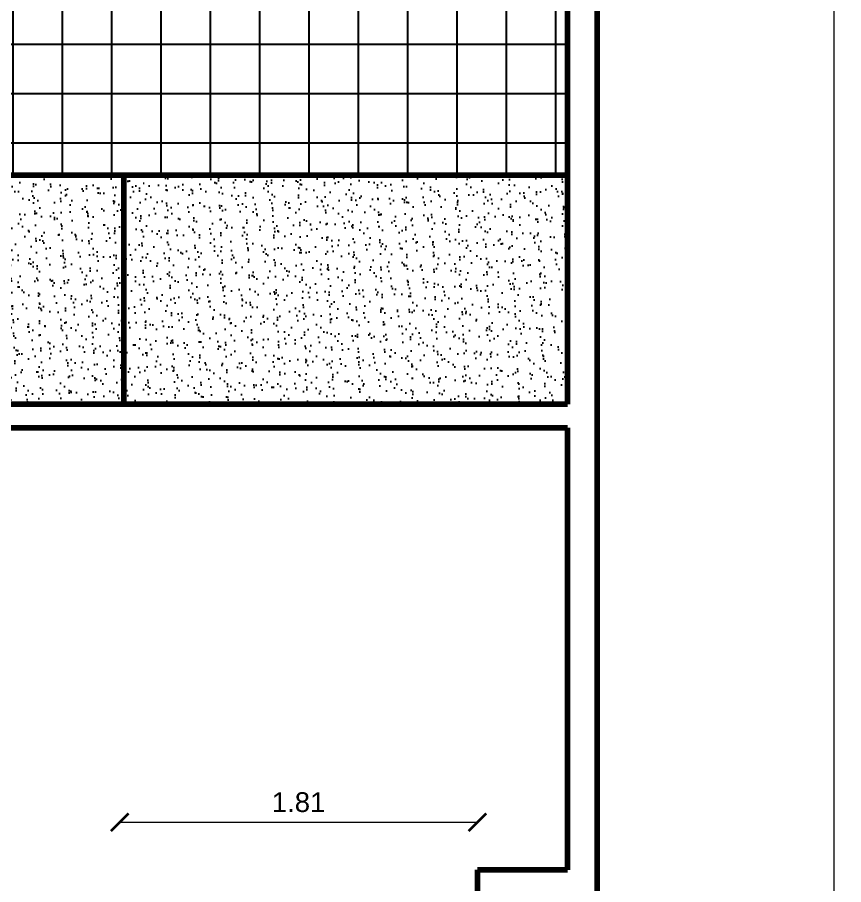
# Model space of a CAD drawing. Header units: inches. Extents: x -2.6 to 11.8, y -3.4 to 32.7.
# Drawn here: x 6.272 to 10.46, y 10.269 to 14.664 of the extents above; entities that cross this region are included whole.
import ezdxf

# ---------------------------------------------------------------- set-up
doc = ezdxf.new("R2010")
doc.units = ezdxf.units.IN
doc.header["$MEASUREMENT"] = 0
doc.linetypes.add('CONTINUA', pattern=[0])
for name, color, linetype in [('Cotas', 60, 'Continuous'), ('Textura piso', 8, 'Continuous'), ('Vegetación', 3, 'Continuous')]:
    doc.layers.add(name, color=color, linetype=linetype)
doc.layers.add('Paredes', color=5, linetype='Continuous', lineweight=80)
doc.styles.get("Standard").update_dxf_attribs({"font": 'arial.ttf'})
doc.dimstyles.new('Cotas', dxfattribs={"dimtxt": 0.1, "dimasz": 0.09, "dimexe": 0.2, "dimexo": 0.4, "dimgap": 0.05, "dimtad": 1, "dimzin": 0, "dimdsep": 46, "dimtxsty": 'Standard', "dimblk": 'ARCHTICK', "dimcen": 0.09, "dimse1": 1, "dimse2": 1, "dimclrd": 60, "dimclre": 256, "dimadec": 0, "dimazin": 0, "dimtfac": 1, "dimtix": 1, "dimtofl": 0, "dimtmove": 1, "dimatfit": 3, "dimfxl": 0, "dimtolj": 1, "dimtzin": 0, "dimlwd": 9, "dimarcsym": 0})

# ---------------------------------------------------------------- blocks, each defined once
blk = doc.blocks.new('_ArchTick')
at = {"color": 0, "linetype": 'ByBlock', "const_width": 0.15}
blk.add_lwpolyline([(-0.5, -0.5), (0.5, 0.5)], dxfattribs=at)
blk = doc.blocks.new('*D105')
at = {"layer": 'Cotas', "color": 60, "linetype": 'CONTINUA', "lineweight": 9, "transparency": 16777216}
blk.add_line((10.4099, 30.05), (10.4099, 0), dxfattribs=at)
at = {"layer": 'Defpoints', "color": 0, "transparency": 16777216}
for p in [(10.4099, 30.05), (10.4099, 0), (10.4099, 0)]:
    blk.add_point(p, dxfattribs=at)
at = {"layer": 'Cotas', "color": 60, "lineweight": 9, "transparency": 16777216, "xscale": 0.09, "yscale": 0.09, "zscale": 0.09}
for p, rotation in [((10.4099, 30.05), 90), ((10.4099, 0), 270)]:
    blk.add_blockref('_ArchTick', p, dxfattribs=dict(at, rotation=rotation))
at = {"layer": 'Cotas', "color": 0, "transparency": 16777216, "insert": (10.3088, 15.025), "char_height": 0.1, "attachment_point": 5, "rotation": 90}
blk.add_mtext('\\A1;30.05', dxfattribs=at)
blk = doc.blocks.new('*D124')
at = {"layer": 'Cotas', "color": 60, "linetype": 'CONTINUA', "lineweight": 9, "transparency": 16777216}
blk.add_line((6.7907, 10.5859), (8.6036, 10.5859), dxfattribs=at)
at = {"layer": 'Defpoints', "color": 0, "transparency": 16777216}
for p in [(6.7907, 10.5859), (8.6036, 10.5859), (8.6036, 10.5859)]:
    blk.add_point(p, dxfattribs=at)
at = {"layer": 'Cotas', "color": 60, "lineweight": 9, "transparency": 16777216, "xscale": 0.09, "yscale": 0.09, "zscale": 0.09, "rotation": 180}
blk.add_blockref('_ArchTick', (6.7907, 10.5859), dxfattribs=at)
at = {"layer": 'Cotas', "color": 60, "lineweight": 9, "transparency": 16777216, "xscale": 0.09, "yscale": 0.09, "zscale": 0.09}
blk.add_blockref('_ArchTick', (8.6036, 10.5859), dxfattribs=at)
at = {"layer": 'Cotas', "color": 0, "transparency": 16777216, "insert": (7.6972, 10.6869), "char_height": 0.1, "attachment_point": 5}
blk.add_mtext('\\A1;1.81', dxfattribs=at)

msp = doc.modelspace()

# ---------------------------------------------------------------- hatches: boundary and pattern name
at = {"layer": 'Textura piso'}
h = msp.add_hatch(dxfattribs=at)
h.set_pattern_fill('ANSI37', color=256, scale=2, angle=315, style=0)
h.set_pattern_definition([(0, (-26.74984, -126.97242), (7e-17, 0.25), []), (90, (-26.74984, -126.97242), (-0.25, 7e-17), [])])
edge = h.paths.add_edge_path()
edge.add_line((9.0599, 13.8641), (9.0599, 19.6663))
edge.add_ellipse((9.0483, 19.6701), major_axis=(0.00575, 0.00575), ratio=1, start_angle=220.3243, end_angle=315, ccw=False)
edge.add_line((9.0476, 19.662), (9.0322, 19.6658))
edge.add_line((9.0322, 19.6658), (9.0322, 19.6714))
edge.add_ellipse((9.0521, 19.6552), major_axis=(0.0182, 0.0182), ratio=1, start_angle=95.834, end_angle=134.8998)
edge.add_line((9.0265, 19.6552), (9.0221, 19.6552))
edge.add_line((9.0221, 19.6552), (9.0221, 19.645))
edge.add_line((9.0221, 19.645), (8.9681, 19.645))
edge.add_ellipse((9.0207, 20.4728), major_axis=(0.5865, 0.5865), ratio=1, start_angle=134.7855, end_angle=221.3655, ccw=False)
edge.add_line((8.1912, 20.4759), (8.1599, 20.4759))
edge.add_line((8.1599, 20.4759), (7.6499, 20.4759))
edge.add_line((7.6499, 20.4759), (2.4642, 20.4759))
edge.add_line((2.4642, 20.4759), (2.4642, 20.3041))
edge.add_line((2.4642, 20.3041), (2.4642, 20.0441))
edge.add_line((2.4642, 20.0441), (2.4642, 19.8541))
edge.add_line((2.4642, 19.8541), (2.4642, 19.5941))
edge.add_line((2.4642, 19.5941), (2.4642, 19.4141))
edge.add_line((2.4642, 19.4141), (2.4642, 19.1541))
edge.add_line((2.4642, 19.1541), (2.4642, 18.9741))
edge.add_line((2.4642, 18.9741), (2.4642, 18.7141))
edge.add_line((2.4642, 18.7141), (2.4642, 18.5341))
edge.add_line((2.4642, 18.5341), (2.4642, 18.2741))
edge.add_line((2.4642, 18.2741), (2.4642, 18.0941))
edge.add_line((2.4642, 18.0941), (2.4642, 17.8341))
edge.add_line((2.4642, 17.8341), (2.4642, 17.6541))
edge.add_line((2.4642, 17.6541), (2.4642, 17.3941))
edge.add_line((2.4642, 17.3941), (2.4642, 17.2141))
edge.add_line((2.4642, 17.2141), (2.4642, 16.9541))
edge.add_line((2.4642, 16.9541), (2.4642, 16.7741))
edge.add_line((2.4642, 16.7741), (2.4642, 16.5141))
edge.add_line((2.4642, 16.5141), (2.4642, 16.3341))
edge.add_line((2.4642, 16.3341), (2.4642, 16.0741))
edge.add_line((2.4642, 16.0741), (2.4642, 15.8941))
edge.add_line((2.4642, 15.8941), (2.4642, 15.6341))
edge.add_line((2.4642, 15.6341), (2.4642, 15.4541))
edge.add_line((2.4642, 15.4541), (2.4642, 15.1941))
edge.add_line((2.4642, 15.1941), (2.4642, 15.0141))
edge.add_line((2.4642, 15.0141), (2.4642, 14.7541))
edge.add_line((2.4642, 14.7541), (2.4642, 14.5741))
edge.add_line((2.4642, 14.5741), (2.4642, 14.3141))
edge.add_line((2.4642, 14.3141), (2.4642, 14.1341))
edge.add_line((2.4642, 14.1341), (2.4642, 13.8641))
edge.add_line((2.4642, 13.8641), (5.3119, 13.8641))
edge.add_line((5.3119, 13.8641), (9.0599, 13.8641))
h.paths.add_polyline_path([(5.2947, 17.8973), (5.9829, 17.8973), (5.9829, 17.7757), (5.2947, 17.7757)], flags=24)
h.paths.add_polyline_path([(5.1961, 18.2365), (5.9816, 18.2365), (5.9816, 18.0053), (5.1961, 18.0053)], flags=24)
at = {"layer": 'Vegetación'}
h = msp.add_hatch(dxfattribs=at)
h.set_pattern_fill('AR-SAND', color=256, scale=0.05, angle=-45, style=0)
h.set_pattern_definition([(352.5, (-26.85975, 63.31454), (0.06589636, 0.07035066), [0, -0.076, 0, -0.085, 0, -0.08125]), (322.5, (-26.85975, 63.31454), (0.16234899, 0.03720688), [0, -0.041, 0, -0.0685, 0, -0.02625]), (282.5, (-26.90324, 63.35803), (0.11030162, -0.10990146), [0, -0.025, 0, -0.09, 0, -0.1175]), (272.5, (-26.90324, 63.35803), (0.13731314, -0.0752521), [0, -0.0125, 0, -0.059, 0, -0.0675])])
h.paths.add_polyline_path([(9.0599, 12.7041), (9.0599, 13.8641), (6.8119, 13.8641), (6.8119, 12.7041)])
h.paths.add_polyline_path([(6.8119, 12.7041), (6.8119, 13.8641), (5.3119, 13.8641), (5.3119, 12.7041)])

# ---------------------------------------------------------------- linework, layer by layer
at = {"layer": 'Paredes'}
for p, q in [((9.2099, 0), (9.2099, 30.05)), ((9.0599, 12.7041), (9.0599, 23.8773)), ((5.3119, 13.8641), (9.0599, 13.8641)), ((6.8119, 13.8641), (6.8119, 12.7041)), ((5.3119, 12.7041), (9.0599, 12.7041)), ((5.1619, 12.5841), (9.0599, 12.5841)), ((9.0599, 10.3444), (9.0599, 12.5841)), ((9.0599, 11.4662), (9.0599, 11.6175)), ((9.0599, 10.3444), (8.6036, 10.3444)), ((8.6036, 10.3444), (8.6036, 9.9444))]:
    msp.add_line(p, q, dxfattribs=at)

# ---------------------------------------------------------------- dimensions: what is measured, and where the dimension line sits
at = {"layer": 'Cotas'}
dim = msp.add_linear_dim(base=(10.4099, 0), p1=(10.4099, 30.05), p2=(10.4099, 0), angle=270, dimstyle='Cotas', dxfattribs=at)
dim.commit()
dim.dimension.update_dxf_attribs({"geometry": '*D105', "text_midpoint": (10.3088, 15.025)})
dim = msp.add_linear_dim(base=(8.6036, 10.5859), p1=(6.7907, 10.5859), p2=(8.6036, 10.5859), dimstyle='Cotas', dxfattribs=at)
dim.commit()
dim.dimension.update_dxf_attribs({"geometry": '*D124', "text_midpoint": (7.6972, 10.6869)})

doc.saveas('drawing.dxf')
